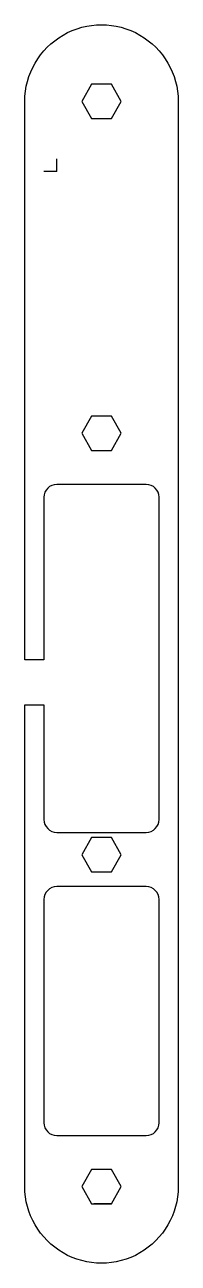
# Model space of a CAD drawing. Header units: millimetres. Extents: x 0 to 24, y 0 to 194.
import ezdxf

# ---------------------------------------------------------------- set-up
doc = ezdxf.new("R2010")
doc.units = ezdxf.units.MM
doc.layers.get('0').update_dxf_attribs({"linetype": 'CONTINUOUS'})

msp = doc.modelspace()

# ---------------------------------------------------------------- linework, layer by layer
for p, q in [((5, 171), (5, 173)), ((5, 171), (3, 171)), ((13.55, 9.32), (10.81, 9.32))]:
    msp.add_line(p, q)
for points in [[(19, 122), (5, 122, 0.414214), (3, 120), (3, 94.5), (0, 94.5), (0, 182.01, -1.000002), (24, 182.01), (24, 12.01, -1.000593), (0, 12.01), (0, 87.5), (3, 87.5), (3, 69.5, 0.414214), (5, 67.5), (19, 67.5, 0.414214), (21, 69.5), (21, 120, 0.414213)], [(19, 59), (5, 59, 0.414214), (3, 57), (3, 22, 0.414214), (5, 20), (19, 20, 0.414214), (21, 22), (21, 57, 0.414214)]]:
    msp.add_lwpolyline(points, format="xyb", close=True)
for points in [[(8.9, 182.01), (10.45, 179.32), (13.55, 179.32), (15.1, 182.01), (13.55, 184.69), (10.45, 184.69)], [(10.45, 132.69), (8.9, 130.01), (10.45, 127.32), (13.55, 127.32), (15.1, 130.01), (13.55, 132.69)], [(10.45, 66.68), (8.9, 64), (10.45, 61.32), (13.55, 61.32), (15.1, 64), (13.55, 66.68)], [(13.55, 9.32), (15.1, 12), (13.55, 14.68), (10.45, 14.68), (8.9, 12), (10.45, 9.32)]]:
    msp.add_lwpolyline(points, close=True)

doc.saveas('drawing.dxf')
